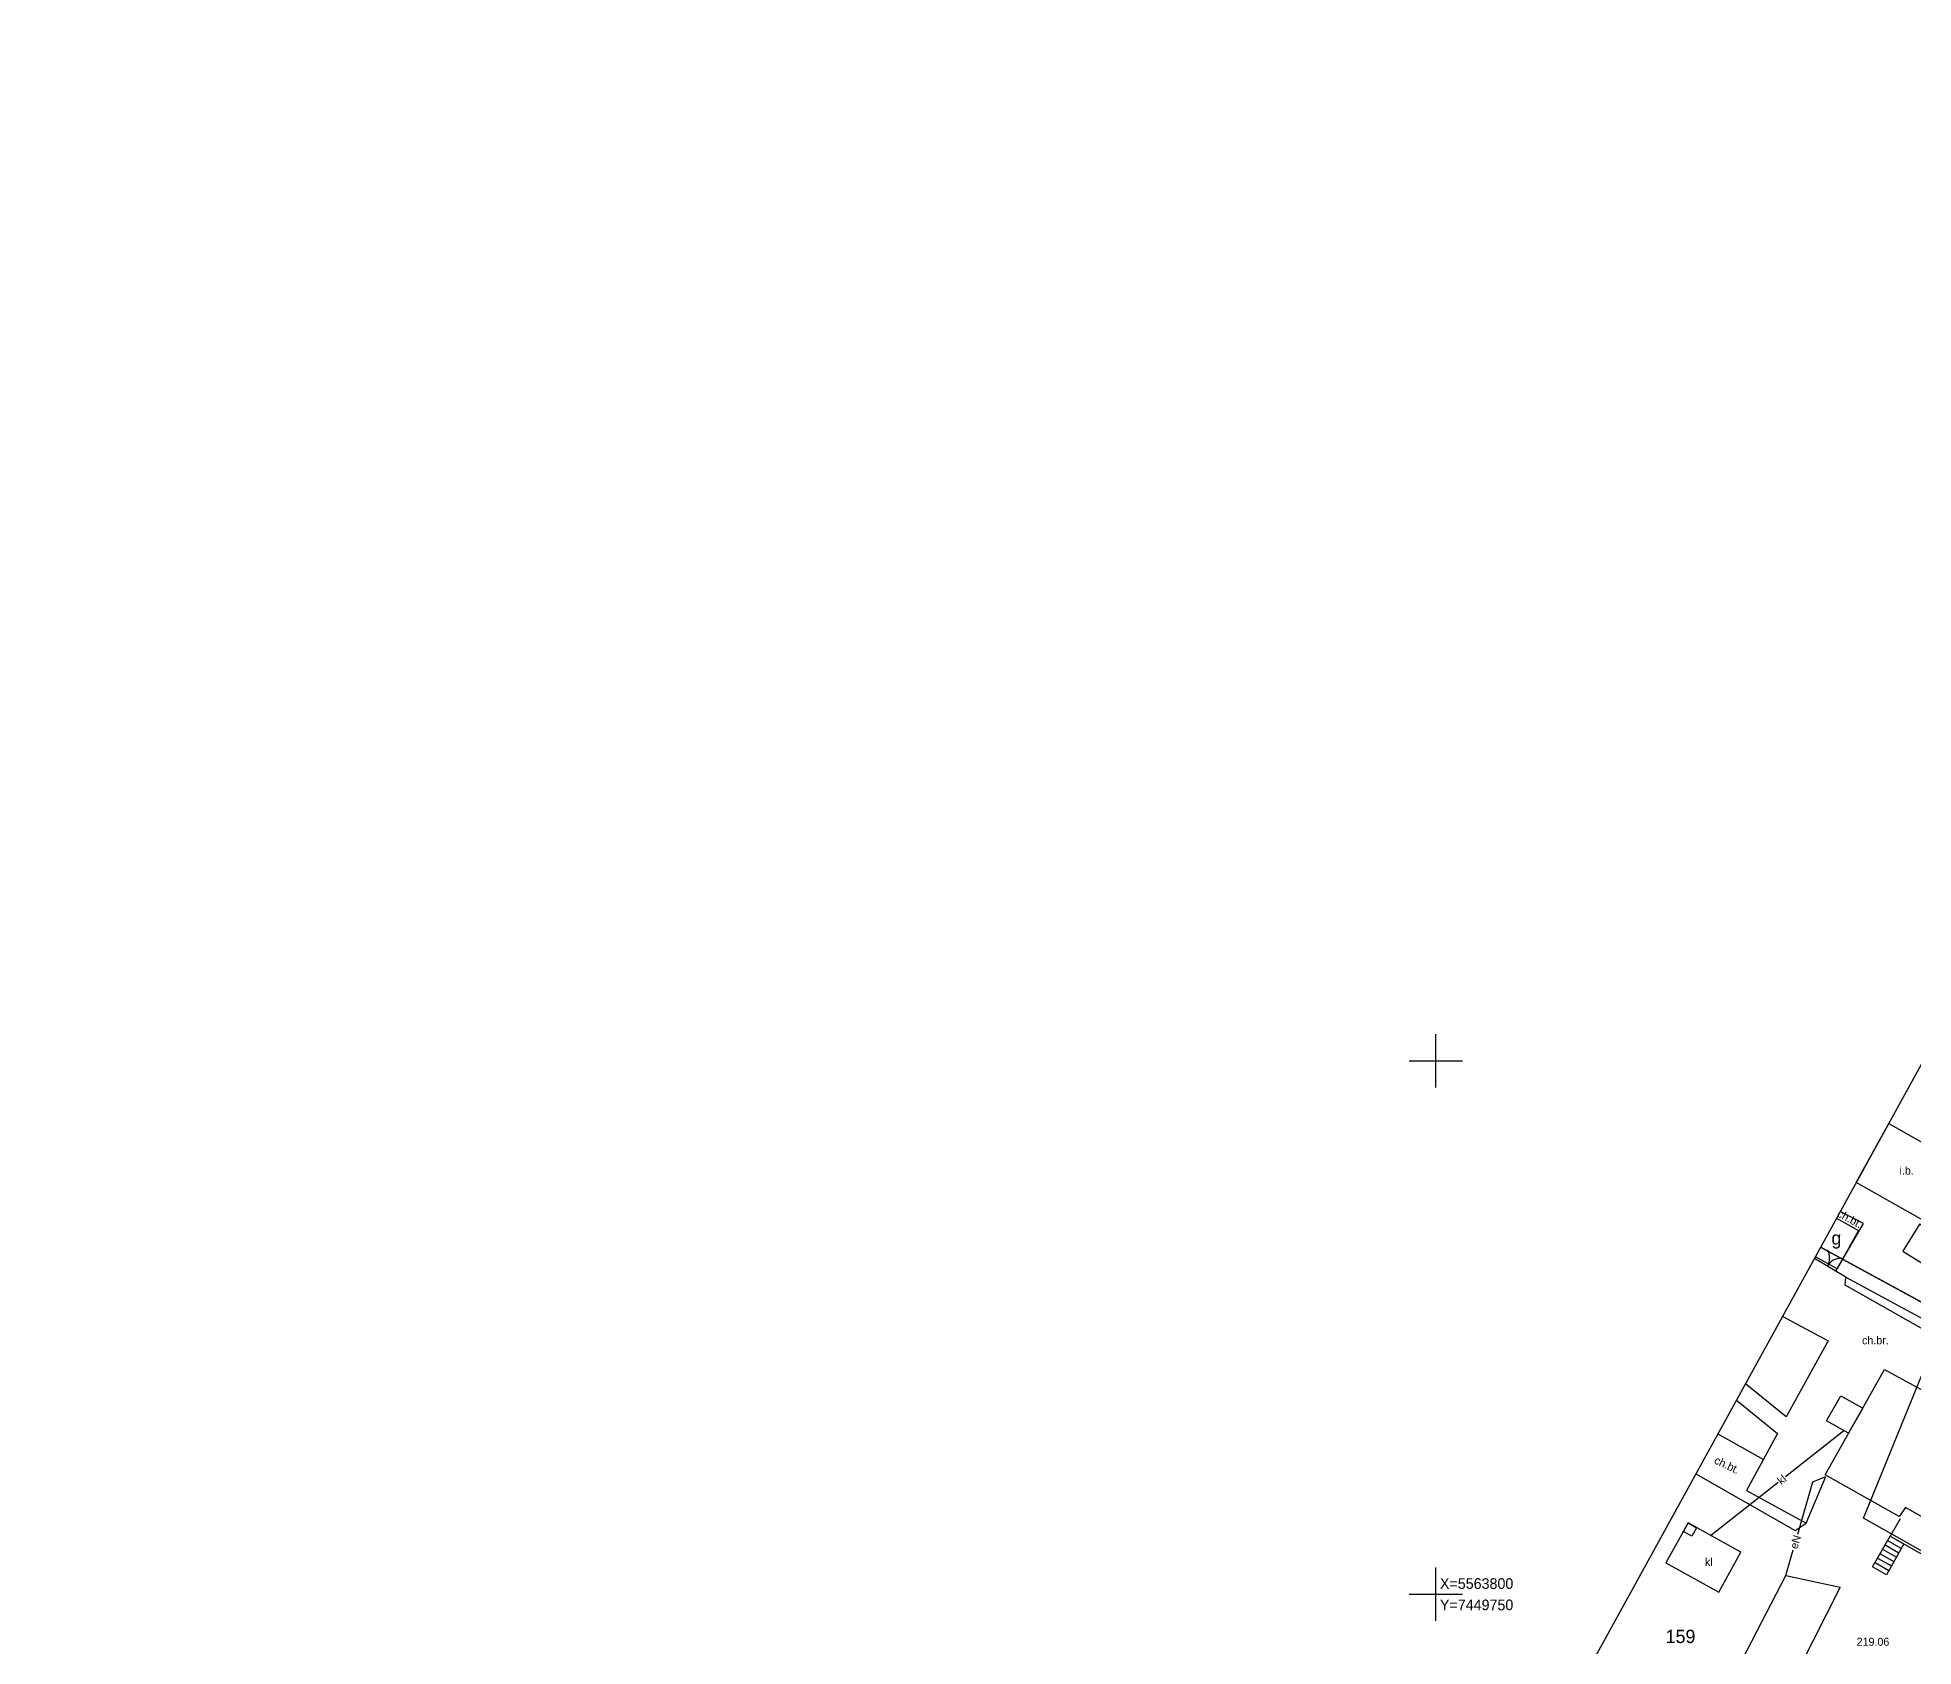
# Model space of a CAD drawing. Extents: x 7449598 to 7450455, y 5563374 to 5564952.
# Drawn here: x 7449618.9 to 7449794.8, y 5563795.1 to 5563945.9 of the extents above; entities that cross this region are included whole.
import ezdxf

# ---------------------------------------------------------------- set-up
doc = ezdxf.new("R2010")
doc.units = 0
for name, color, linetype in [('61', 7, 'Continuous'), ('EBUPP_316', 7, 'Continuous'), ('EDZPD_219', 7, 'Continuous'), ('Level 45', 7, 'Continuous'), ('SDRPK_420', 7, 'Continuous'), ('SZOPO_902', 7, 'Continuous'), ('SZOPO_905', 7, 'Continuous'), ('UEEPO_585', 7, 'Continuous'), ('UKKPO_582', 7, 'Continuous'), ('Warstwa 1', 7, 'Continuous'), ('Warstwa 24', 7, 'Continuous'), ('Warstwa 25', 7, 'Continuous'), ('Warstwa 29', 7, 'Continuous'), ('Warstwa 3', 7, 'Continuous'), ('Warstwa 4', 7, 'Continuous'), ('Warstwa 60', 7, 'Continuous'), ('Warstwa 8', 7, 'Continuous')]:
    doc.layers.add(name, color=color, linetype=linetype)

msp = doc.modelspace()

# ---------------------------------------------------------------- linework, layer by layer
at = {"layer": 'EBUPP_316'}
for points in [[(7449789.4, 5563838.6), (7449792.44, 5563844.12)], [(7449792.44, 5563844.12), (7449800.25, 5563839.71), (7449797.15, 5563834.22), (7449789.4, 5563838.6)]]:
    msp.add_lwpolyline(points, dxfattribs=at)
msp.add_lwpolyline([(7449799.75, 5563831.94), (7449795.34, 5563834.7), (7449793.75, 5563832.17), (7449798.16, 5563829.41)], close=True, dxfattribs=at)
at = {"layer": 'EDZPD_219'}
msp.add_line((7449786.06, 5563832.54), (7449817.12, 5563815.56), dxfattribs=at)
at = {"layer": 'SDRPK_420'}
for p, q in [((7449774.36, 5563811.28), (7449783.67, 5563805.99)), ((7449783.67, 5563805.99), (7449784.69, 5563806.65))]:
    msp.add_line(p, q, dxfattribs=at)
for points in [[(7449787.48, 5563830.3), (7449790.08, 5563834.76), (7449787.9, 5563835.88)], [(7449802.63, 5563816.81), (7449804.43, 5563819.89), (7449788.37, 5563828.97), (7449788.43, 5563829.74)], [(7449782.49, 5563826.06), (7449782.5, 5563826.04), (7449786.77, 5563823.76), (7449782.83, 5563816.62), (7449779, 5563819.71)], [(7449778.16, 5563818.18), (7449782.02, 5563815.08), (7449779.1, 5563809.72), (7449784.69, 5563806.65), (7449786.53, 5563811.04)], [(7449776.43, 5563815.05), (7449780.69, 5563812.63)], [(7449793.5, 5563807.08), (7449792.57, 5563805.45), (7449798.06, 5563802.33), (7449804.56, 5563813.78), (7449803.82, 5563814.2)]]:
    msp.add_lwpolyline(points, dxfattribs=at)
msp.add_lwpolyline([(7449782.8, 5563801.76), (7449787.9, 5563800.65), (7449778.95, 5563783), (7449774.61, 5563785.93)], close=True, dxfattribs=at)
at = {"layer": 'SZOPO_902'}
msp.add_line((7449788.43, 5563829.74), (7449785.48, 5563831.48), dxfattribs=at)
msp.add_lwpolyline([(7449788.43, 5563829.74), (7449815.8, 5563814.92)], dxfattribs=at)
at = {"layer": 'SZOPO_905'}
for centre, start, end in [((7449785.4, 5563831.53), 329.3774, 29.3774), ((7449787.98, 5563830), 89.3774, 149.3774)]:
    msp.add_arc(centre, 1.5, start, end, dxfattribs=at)
at = {"layer": 'UEEPO_585'}
for points in [[(7449783.91, 5563805.63), (7449785.32, 5563810.53), (7449786.53, 5563811.04)], [(7449797.57, 5563770.33), (7449786.8, 5563778.7), (7449774.61, 5563785.93), (7449782.8, 5563801.76), (7449783.49, 5563804.16)]]:
    msp.add_lwpolyline(points, dxfattribs=at)
at = {"layer": 'UKKPO_582'}
for points in [[(7449782.77, 5563811.04), (7449788.24, 5563815.34)], [(7449775.74, 5563805.51), (7449782.08, 5563810.5)]]:
    msp.add_lwpolyline(points, dxfattribs=at)
for points in [[(7449771.56, 5563802.94), (7449776.5, 5563800.2), (7449778.57, 5563803.94), (7449773.63, 5563806.68)], [(7449773.2, 5563805.89), (7449773.63, 5563806.68), (7449774.42, 5563806.24), (7449773.98, 5563805.45)]]:
    msp.add_lwpolyline(points, close=True, dxfattribs=at)
at = {"layer": 'Warstwa 29'}
for p, q in [((7449786.06, 5563832.54), (7449797.82, 5563826.12)), ((7449797.82, 5563826.12), (7449786.06, 5563832.54)), ((7449790.08, 5563807.12), (7449797.82, 5563826.12)), ((7449807.15, 5563797.45), (7449790.08, 5563807.12))]:
    msp.add_line(p, q, dxfattribs=at)
at = {"layer": 'Warstwa 3'}
msp.add_lwpolyline([(7449787.55, 5563835.25), (7449789.62, 5563834.11), (7449787.62, 5563830.5), (7449785.57, 5563831.64)], dxfattribs=at)
msp.add_lwpolyline([(7449803.95, 5563814.23), (7449798.91, 5563805.34), (7449794.01, 5563808.12), (7449793.42, 5563807.29), (7449786.48, 5563811.2), (7449792.04, 5563821.08), (7449798.52, 5563817.55), (7449799.49, 5563819.05), (7449802.59, 5563817.1), (7449801.91, 5563815.59)], close=True, dxfattribs=at)
at = {"layer": 'Warstwa 60'}
for p, q in [((7449750, 5563847.5), (7449750, 5563852.5)), ((7449747.5, 5563850), (7449752.5, 5563850)), ((7449791.63, 5563803.8), (7449792.93, 5563803.06)), ((7449791.87, 5563804.21), (7449793.16, 5563803.48)), ((7449792.1, 5563804.62), (7449793.39, 5563803.89)), ((7449792.33, 5563805.04), (7449793.63, 5563804.3)), ((7449750, 5563797.5), (7449750, 5563802.5)), ((7449791.16, 5563802.97), (7449792.46, 5563802.24)), ((7449791.4, 5563803.39), (7449792.69, 5563802.65)), ((7449747.5, 5563800), (7449752.5, 5563800))]:
    msp.add_line(p, q, dxfattribs=at)
for points in [[(7449786.62, 5563816.26), (7449787.96, 5563818.61), (7449790, 5563817.45), (7449788.66, 5563815.1)], [(7449792.57, 5563805.45), (7449793.86, 5563804.72), (7449792.22, 5563801.83), (7449790.93, 5563802.56)]]:
    msp.add_lwpolyline(points, close=True, dxfattribs=at)
at = {"layer": 'Warstwa 8'}
msp.add_lwpolyline([(7450242.25, 5564757.19), (7450281.76, 5564736.22), (7450381.95, 5564923.76), (7450454.95, 5564884.92), (7450405.4, 5564791.85), (7450392.83, 5564798.55), (7450342.94, 5564703.75), (7450227.05, 5564484.37), (7450154.83, 5564348.79), (7449690.29, 5563497.19), (7449618.91, 5563522.75), (7449629.01, 5563547.14), (7449943.26, 5564118.2), (7449916.28, 5564132.94), (7449953.15, 5564197.69), (7449979.3, 5564183.67), (7450084.83, 5564375.48), (7450052.49, 5564392.85)], close=True, dxfattribs=at)

# ---------------------------------------------------------------- texts
at = {"layer": '61'}
msp.add_text('eN', height=0.75, rotation=73.9453, dxfattribs=at).set_placement((7449783.88, 5563804.18))
at = {"layer": 'EBUPP_316'}
msp.add_text('i.b.', height=0.75, dxfattribs=at).set_placement((7449793.45, 5563839.34))
at = {"layer": 'Level 45'}
msp.add_text('219.06', height=0.75, dxfattribs=at).set_placement((7449789.43, 5563795.17))
at = {"layer": 'UKKPO_582'}
for rotation, p in [(38.0512, (7449782.36, 5563810.23)), (0.0663, (7449775.21, 5563802.65))]:
    msp.add_text('kl', height=0.75, rotation=rotation, dxfattribs=at).set_placement(p)
at = {"layer": 'Warstwa 1'}
for s, rotation, p in [('ch.bt.', 331.4094, (7449787.54, 5563835.46)), ('ch.br.', 0.3704, (7449789.94, 5563823.42)), ('ch.bt.', 334.7371, (7449776.01, 5563812.3))]:
    msp.add_text(s, height=0.75, rotation=rotation, dxfattribs=at).set_placement(p)
at = {"layer": 'Warstwa 24'}
msp.add_text('159', height=1.25, dxfattribs=at).set_placement((7449771.53, 5563795.42))
at = {"layer": 'Warstwa 25'}
for s, p in [(' X=5563800 ', (7449750, 5563800.5)), (' Y=7449750 ', (7449750, 5563798.5))]:
    msp.add_text(s, height=1, dxfattribs=at).set_placement(p)
at = {"layer": 'Warstwa 4'}
msp.add_text('g', height=1.25, dxfattribs=at).set_placement((7449787.07, 5563832.77))

doc.saveas('drawing.dxf')
